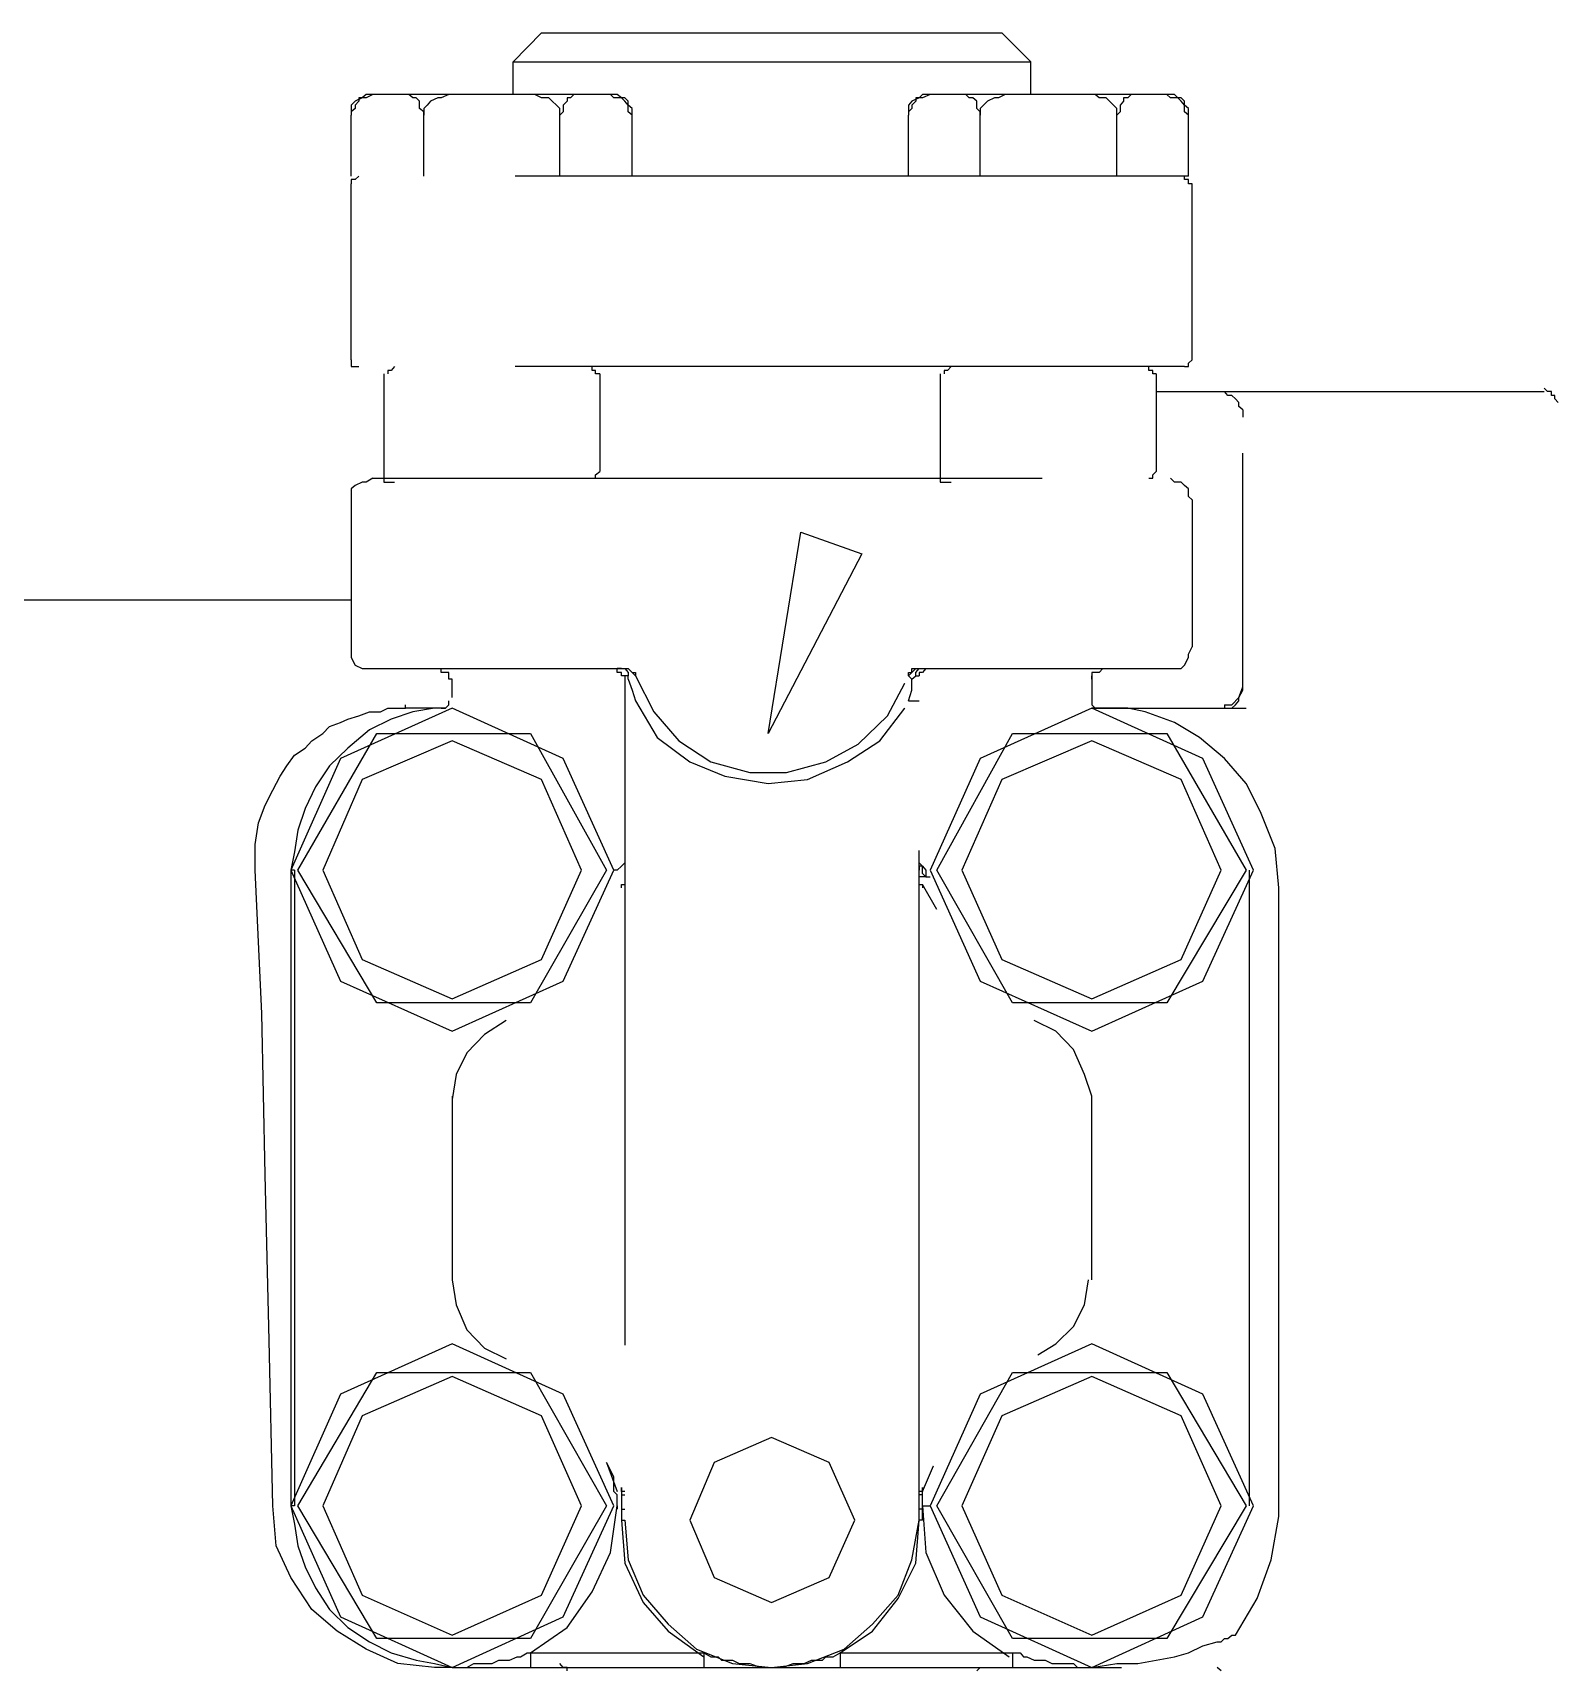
# Model space of a CAD drawing. Header units: inches. Extents: x -229 to 371, y -110 to 269.
# Drawn here: x 30.06 to 35.75, y 215.31 to 221.42 of the extents above; entities that cross this region are included whole.
import ezdxf

# ---------------------------------------------------------------- set-up
doc = ezdxf.new("R2010")
doc.units = ezdxf.units.IN
doc.header["$MEASUREMENT"] = 0
doc.linetypes.add('HIDDEN', pattern=[0.375, 0.25, -0.125])
doc.layers.get('0').update_dxf_attribs({"color": 10})

msp = doc.modelspace()

# ---------------------------------------------------------------- linework, layer by layer
at = {"color": 1, "linetype": 'HIDDEN', "ltscale": 10}
for p, q in [((31.85094, 221.31197), (31.95713, 221.42069)), ((31.95713, 221.42069), (33.67637, 221.42069)), ((33.78509, 221.31197), (33.67637, 221.42069)), ((31.85094, 221.19061), (31.85094, 221.31197)), ((31.85094, 221.31197), (33.78509, 221.31197)), ((33.78509, 221.19061), (33.78509, 221.31197)), ((31.26185, 221.16533), (31.24668, 221.15016)), ((31.24668, 221.15016), (31.24668, 221.12488)), ((31.28714, 221.17797), (31.26185, 221.16533)), ((31.27449, 221.16533), (31.26185, 221.15016)), ((31.26185, 221.15016), (31.26185, 221.15016)), ((31.26185, 221.15016), (31.26185, 221.13752)), ((31.28714, 221.17797), (31.27449, 221.17797)), ((31.27449, 221.17797), (31.27449, 221.16533)), ((31.3023, 221.19061), (31.28714, 221.17797)), ((31.3023, 221.17797), (31.28714, 221.17797)), ((31.32759, 221.19061), (31.3023, 221.17797)), ((31.31495, 221.19061), (31.3023, 221.19061)), ((31.32759, 221.19061), (31.31495, 221.19061)), ((31.34276, 221.19061), (31.32759, 221.19061)), ((32.21502, 221.19061), (31.32759, 221.19061)), ((31.3554, 221.19061), (31.34276, 221.19061)), ((31.38321, 221.19061), (31.3554, 221.19061)), ((31.39585, 221.19061), (31.38321, 221.19061)), ((31.40849, 221.19061), (31.39585, 221.19061)), ((31.42113, 221.19061), (31.40849, 221.19061)), ((31.4363, 221.19061), (31.42113, 221.19061)), ((31.44895, 221.19061), (31.4363, 221.19061)), ((31.46159, 221.19061), (31.44895, 221.19061)), ((31.47676, 221.17797), (31.46159, 221.19061)), ((31.4894, 221.17797), (31.47676, 221.17797)), ((31.50204, 221.16533), (31.4894, 221.17797)), ((31.50204, 221.15016), (31.50204, 221.16533)), ((31.50204, 221.13752), (31.50204, 221.15016)), ((31.52985, 221.15016), (31.51721, 221.13752)), ((31.54249, 221.16533), (31.52985, 221.15016)), ((31.5703, 221.17797), (31.54249, 221.16533)), ((31.58295, 221.17797), (31.5703, 221.17797)), ((31.61076, 221.19061), (31.58295, 221.17797)), ((31.63857, 221.19061), (31.61076, 221.19061)), ((31.67902, 221.19061), (31.63857, 221.19061)), ((31.7043, 221.19061), (31.67902, 221.19061)), ((31.74476, 221.19061), (31.7043, 221.19061)), ((31.78521, 221.19061), (31.74476, 221.19061)), ((31.81302, 221.19061), (31.78521, 221.19061)), ((31.85094, 221.19061), (31.81302, 221.19061)), ((31.87876, 221.19061), (31.85094, 221.19061)), ((31.90404, 221.19061), (31.87876, 221.19061)), ((31.93185, 221.19061), (31.90404, 221.19061)), ((31.95713, 221.17797), (31.93185, 221.19061)), ((31.98494, 221.17797), (31.95713, 221.17797)), ((31.99759, 221.16533), (31.98494, 221.17797)), ((32.01276, 221.15016), (31.99759, 221.16533)), ((32.0254, 221.13752), (32.01276, 221.15016)), ((32.05321, 221.16533), (32.03804, 221.15016)), ((32.03804, 221.15016), (32.03804, 221.13752)), ((32.06585, 221.17797), (32.05321, 221.17797)), ((32.05321, 221.17797), (32.05321, 221.16533)), ((32.07849, 221.19061), (32.06585, 221.17797)), ((32.09366, 221.19061), (32.07849, 221.19061)), ((32.1063, 221.19061), (32.09366, 221.19061)), ((32.11894, 221.19061), (32.1063, 221.19061)), ((32.13411, 221.19061), (32.11894, 221.19061)), ((32.1594, 221.19061), (32.13411, 221.19061)), ((32.17457, 221.19061), (32.1594, 221.19061)), ((32.18721, 221.19061), (32.17457, 221.19061)), ((32.19985, 221.19061), (32.18721, 221.19061)), ((32.21502, 221.19061), (32.19985, 221.19061)), ((32.22766, 221.17797), (32.21502, 221.19061)), ((32.21502, 221.19061), (32.21502, 221.19061)), ((32.22766, 221.19061), (32.21502, 221.19061)), ((32.2403, 221.19061), (32.22766, 221.19061)), ((32.25547, 221.17797), (32.22766, 221.17797)), ((32.25547, 221.17797), (32.2403, 221.19061)), ((32.26811, 221.16533), (32.25547, 221.17797)), ((32.26811, 221.17797), (32.25547, 221.17797)), ((32.28075, 221.16533), (32.26811, 221.17797)), ((32.28075, 221.15016), (32.26811, 221.16533)), ((32.28075, 221.15016), (32.28075, 221.16533)), ((32.29592, 221.13752), (32.28075, 221.15016)), ((32.28075, 221.12488), (32.28075, 221.15016)), ((33.34011, 221.16533), (33.32747, 221.15016)), ((33.32747, 221.15016), (33.32747, 221.12488)), ((33.36792, 221.17797), (33.34011, 221.16533)), ((33.35528, 221.16533), (33.34011, 221.15016)), ((33.34011, 221.15016), (33.34011, 221.13752)), ((33.34011, 221.15016), (33.34011, 221.15016)), ((33.36792, 221.17797), (33.35528, 221.17797)), ((33.35528, 221.17797), (33.35528, 221.16533)), ((33.38056, 221.19061), (33.36792, 221.17797)), ((33.38056, 221.17797), (33.36792, 221.17797)), ((33.40837, 221.19061), (33.38056, 221.17797)), ((33.3932, 221.19061), (33.38056, 221.19061)), ((33.40837, 221.19061), (33.3932, 221.19061)), ((33.42101, 221.19061), (33.40837, 221.19061)), ((34.29328, 221.19061), (33.40837, 221.19061)), ((33.43366, 221.19061), (33.42101, 221.19061)), ((33.46147, 221.19061), (33.43366, 221.19061)), ((33.47411, 221.19061), (33.46147, 221.19061)), ((33.48675, 221.19061), (33.47411, 221.19061)), ((33.50192, 221.19061), (33.48675, 221.19061)), ((33.51456, 221.19061), (33.50192, 221.19061)), ((33.5272, 221.19061), (33.51456, 221.19061)), ((33.54237, 221.19061), (33.5272, 221.19061)), ((33.55501, 221.17797), (33.54237, 221.19061)), ((33.56766, 221.17797), (33.55501, 221.17797)), ((33.58283, 221.16533), (33.56766, 221.17797)), ((33.58283, 221.15016), (33.58283, 221.16533)), ((33.58283, 221.13752), (33.58283, 221.15016)), ((33.60811, 221.15016), (33.59547, 221.13752)), ((33.62328, 221.16533), (33.60811, 221.15016)), ((33.64856, 221.17797), (33.62328, 221.16533)), ((33.66373, 221.17797), (33.64856, 221.17797)), ((33.68901, 221.19061), (33.66373, 221.17797)), ((33.71683, 221.19061), (33.68901, 221.19061)), ((33.75728, 221.19061), (33.71683, 221.19061)), ((33.78509, 221.19061), (33.75728, 221.19061)), ((33.82554, 221.19061), (33.78509, 221.19061)), ((33.86347, 221.19061), (33.82554, 221.19061)), ((33.89128, 221.19061), (33.86347, 221.19061)), ((33.93173, 221.19061), (33.89128, 221.19061)), ((33.95954, 221.19061), (33.93173, 221.19061)), ((33.99999, 221.19061), (33.95954, 221.19061)), ((34.02528, 221.19061), (33.99999, 221.19061)), ((34.04045, 221.17797), (34.02528, 221.19061)), ((34.06573, 221.17797), (34.04045, 221.17797)), ((34.07837, 221.16533), (34.06573, 221.17797)), ((34.09354, 221.15016), (34.07837, 221.16533)), ((34.10618, 221.13752), (34.09354, 221.15016)), ((34.13147, 221.16533), (34.11882, 221.15016)), ((34.11882, 221.15016), (34.11882, 221.13752)), ((34.14664, 221.17797), (34.13147, 221.17797)), ((34.13147, 221.17797), (34.13147, 221.16533)), ((34.15928, 221.19061), (34.14664, 221.17797)), ((34.17192, 221.19061), (34.15928, 221.19061)), ((34.18456, 221.19061), (34.17192, 221.19061)), ((34.19973, 221.19061), (34.18456, 221.19061)), ((34.21237, 221.19061), (34.19973, 221.19061)), ((34.24018, 221.19061), (34.21237, 221.19061)), ((34.25282, 221.19061), (34.24018, 221.19061)), ((34.26547, 221.19061), (34.25282, 221.19061)), ((34.28063, 221.19061), (34.26547, 221.19061)), ((34.29328, 221.19061), (34.28063, 221.19061)), ((34.30592, 221.17797), (34.29328, 221.19061)), ((34.29328, 221.19061), (34.29328, 221.19061)), ((34.32109, 221.19061), (34.29328, 221.19061)), ((34.33373, 221.17797), (34.30592, 221.17797)), ((34.33373, 221.17797), (34.32109, 221.19061)), ((34.32109, 221.19061), (34.32109, 221.19061)), ((34.34637, 221.16533), (34.33373, 221.17797)), ((34.34637, 221.17797), (34.33373, 221.17797)), ((34.35901, 221.16533), (34.34637, 221.17797)), ((34.35901, 221.15016), (34.34637, 221.16533)), ((34.35901, 221.15016), (34.35901, 221.16533)), ((34.37418, 221.13752), (34.35901, 221.15016)), ((34.35901, 221.12488), (34.35901, 221.15016)), ((31.26185, 221.13752), (31.24668, 221.12488)), ((31.24668, 221.12488), (31.24668, 221.11223)), ((31.24668, 221.12488), (31.24668, 221.11223)), ((31.24668, 220.88469), (31.24668, 221.11223)), ((31.24668, 221.11223), (31.24668, 221.11223)), ((31.26185, 221.13752), (31.26185, 221.13752)), ((31.51721, 221.12488), (31.50204, 221.13752)), ((31.51721, 221.13752), (31.51721, 221.12488)), ((31.51721, 221.12488), (31.51721, 221.11223)), ((31.51721, 221.11223), (31.51721, 221.12488)), ((31.51721, 220.88469), (31.51721, 221.11223)), ((32.0254, 221.12488), (32.0254, 221.13752)), ((32.03804, 221.12488), (32.0254, 221.11223)), ((32.0254, 221.11223), (32.0254, 221.12488)), ((32.0254, 220.88469), (32.0254, 221.11223)), ((32.03804, 221.13752), (32.03804, 221.12488)), ((32.29592, 221.11223), (32.28075, 221.12488)), ((32.29592, 221.12488), (32.29592, 221.13752)), ((32.29592, 221.11223), (32.29592, 221.12488)), ((32.29592, 220.88469), (32.29592, 221.11223)), ((33.34011, 221.13752), (33.32747, 221.12488)), ((33.32747, 221.12488), (33.32747, 221.11223)), ((33.32747, 221.12488), (33.32747, 221.11223)), ((33.32747, 220.88469), (33.32747, 221.11223)), ((33.32747, 221.11223), (33.32747, 221.11223)), ((33.59547, 221.12488), (33.58283, 221.13752)), ((33.59547, 221.13752), (33.59547, 221.12488)), ((33.59547, 221.12488), (33.59547, 221.11223)), ((33.59547, 221.11223), (33.59547, 221.12488)), ((33.59547, 220.88469), (33.59547, 221.11223)), ((34.10618, 221.12488), (34.10618, 221.13752)), ((34.11882, 221.12488), (34.10618, 221.11223)), ((34.10618, 221.11223), (34.10618, 221.12488)), ((34.10618, 220.88469), (34.10618, 221.11223)), ((34.11882, 221.13752), (34.11882, 221.12488)), ((34.37418, 221.11223), (34.35901, 221.12488)), ((34.37418, 221.12488), (34.37418, 221.13752)), ((34.37418, 221.11223), (34.37418, 221.12488)), ((34.37418, 220.88469), (34.37418, 221.11223)), ((34.35901, 220.88469), (31.24668, 220.88469)), ((31.26185, 220.87205), (31.24668, 220.87205)), ((31.24668, 220.87205), (31.24668, 220.87205)), ((31.24668, 220.87205), (31.24668, 220.85688)), ((31.24668, 220.19952), (31.24668, 220.85688)), ((31.24668, 220.85688), (31.24668, 220.85688)), ((31.24668, 220.85688), (31.24668, 220.85688)), ((31.27449, 220.88469), (31.26185, 220.87205)), ((31.26185, 220.87205), (31.26185, 220.87205)), ((34.35901, 220.87205), (34.35901, 220.88469)), ((34.35901, 220.88469), (34.35901, 220.88469)), ((34.37418, 220.88469), (34.35901, 220.88469)), ((34.37418, 220.87205), (34.35901, 220.87205)), ((34.37418, 220.85688), (34.37418, 220.87205)), ((34.37418, 220.87205), (34.37418, 220.87205)), ((34.37418, 220.87205), (34.37418, 220.87205)), ((34.38682, 220.85688), (34.37418, 220.85688)), ((34.38682, 220.19952), (34.38682, 220.85688)), ((31.24668, 220.19952), (31.24668, 220.18688)), ((31.24668, 220.18688), (31.24668, 220.18688)), ((31.24668, 220.18688), (31.24668, 220.17424)), ((31.24668, 220.17424), (31.26185, 220.17424)), ((31.26185, 220.17424), (31.26185, 220.17424)), ((31.26185, 220.17424), (31.27449, 220.17424)), ((34.35901, 220.17424), (31.27449, 220.17424)), ((31.27449, 220.17424), (31.27449, 220.17424)), ((31.40849, 220.17424), (31.39585, 220.15907)), ((32.14675, 220.15907), (32.14675, 220.17424)), ((32.14675, 220.17424), (32.14675, 220.17424)), ((33.48675, 220.17424), (33.47411, 220.15907)), ((34.22501, 220.15907), (34.22501, 220.17424)), ((34.22501, 220.17424), (34.22501, 220.17424)), ((34.35901, 220.17424), (34.35901, 220.17424)), ((34.35901, 220.17424), (34.37418, 220.17424)), ((34.37418, 220.18688), (34.38682, 220.19952)), ((34.37418, 220.17424), (34.37418, 220.18688)), ((34.37418, 220.18688), (34.37418, 220.18688)), ((34.37418, 220.17424), (34.37418, 220.17424)), ((34.38682, 220.19952), (34.38682, 220.19952)), ((31.36804, 220.14643), (31.36804, 219.78235)), ((31.39585, 220.15907), (31.38321, 220.15907)), ((31.38321, 220.15907), (31.38321, 220.15907)), ((31.38321, 220.15907), (31.38321, 220.14643)), ((31.38321, 220.14643), (31.38321, 220.14643)), ((31.38321, 220.14643), (31.38321, 220.14643)), ((31.39585, 220.15907), (31.39585, 220.15907)), ((32.1594, 220.15907), (32.14675, 220.15907)), ((32.1594, 220.14643), (32.1594, 220.15907)), ((32.1594, 220.15907), (32.1594, 220.15907)), ((32.1594, 220.15907), (32.1594, 220.15907)), ((32.17457, 220.14643), (32.1594, 220.14643)), ((32.17457, 220.14643), (32.17457, 219.78235)), ((33.4463, 220.14643), (33.4463, 219.78235)), ((33.47411, 220.15907), (33.46147, 220.15907)), ((33.46147, 220.15907), (33.46147, 220.15907)), ((33.46147, 220.15907), (33.46147, 220.14643)), ((33.46147, 220.14643), (33.46147, 220.14643)), ((33.46147, 220.14643), (33.46147, 220.14643)), ((33.47411, 220.15907), (33.47411, 220.15907)), ((34.24018, 220.15907), (34.22501, 220.15907)), ((34.24018, 220.14643), (34.24018, 220.15907)), ((34.24018, 220.15907), (34.24018, 220.15907)), ((34.24018, 220.15907), (34.24018, 220.15907)), ((34.25282, 220.14643), (34.24018, 220.14643)), ((34.25282, 220.14643), (34.25282, 219.78235)), ((34.25282, 220.08069), (35.70154, 220.08069)), ((34.52082, 220.06552), (34.50818, 220.08069)), ((34.50818, 220.08069), (34.50818, 220.08069)), ((34.53599, 220.06552), (34.52082, 220.06552)), ((34.54863, 220.05288), (34.53599, 220.06552)), ((34.56128, 220.04024), (34.54863, 220.05288)), ((34.56128, 220.02507), (34.56128, 220.04024)), ((35.71418, 220.08069), (35.70154, 220.09333)), ((35.70154, 220.09333), (35.70154, 220.09333)), ((35.72935, 220.08069), (35.71418, 220.08069)), ((35.72935, 220.06552), (35.72935, 220.08069)), ((35.74199, 220.06552), (35.72935, 220.06552)), ((35.74199, 220.05288), (35.74199, 220.06552)), ((35.75463, 220.04024), (35.74199, 220.05288)), ((34.57645, 220.01243), (34.56128, 220.02507)), ((34.57645, 220.01243), (34.57645, 219.98462)), ((34.57645, 219.98462), (34.57645, 219.98462)), ((34.57645, 219.98462), (34.57645, 219.98462)), ((34.57645, 218.96571), (34.57645, 219.85062)), ((31.28714, 219.7419), (31.26185, 219.72926)), ((31.3023, 219.7419), (31.28714, 219.7419)), ((31.32759, 219.75707), (31.3023, 219.7419)), ((31.32759, 219.75707), (34.30592, 219.75707)), ((31.36804, 219.78235), (31.36804, 219.76971)), ((31.36804, 219.76971), (31.36804, 219.75707)), ((31.36804, 219.75707), (31.36804, 219.7419)), ((31.36804, 219.7419), (31.38321, 219.7419)), ((31.38321, 219.7419), (31.39585, 219.7419)), ((31.39585, 219.7419), (31.40849, 219.7419)), ((31.40849, 219.7419), (31.40849, 219.7419)), ((32.14675, 219.75707), (32.14675, 219.75707)), ((32.14675, 219.75707), (32.1594, 219.75707)), ((32.1594, 219.76971), (32.17457, 219.78235)), ((32.1594, 219.75707), (32.1594, 219.76971)), ((32.1594, 219.76971), (32.1594, 219.76971)), ((32.1594, 219.75707), (32.1594, 219.75707)), ((32.17457, 219.78235), (32.17457, 219.78235)), ((33.4463, 219.78235), (33.4463, 219.76971)), ((33.4463, 219.76971), (33.4463, 219.75707)), ((33.4463, 219.75707), (33.4463, 219.7419)), ((33.4463, 219.7419), (33.46147, 219.7419)), ((33.46147, 219.7419), (33.47411, 219.7419)), ((33.47411, 219.7419), (33.48675, 219.7419)), ((33.48675, 219.7419), (33.48675, 219.7419)), ((34.22501, 219.75707), (34.22501, 219.75707)), ((34.22501, 219.75707), (34.24018, 219.75707)), ((34.24018, 219.76971), (34.25282, 219.78235)), ((34.24018, 219.75707), (34.24018, 219.76971)), ((34.24018, 219.76971), (34.24018, 219.76971)), ((34.24018, 219.75707), (34.24018, 219.75707)), ((34.25282, 219.78235), (34.25282, 219.78235)), ((34.32109, 219.7419), (34.30592, 219.75707)), ((34.30592, 219.75707), (34.30592, 219.75707)), ((34.34637, 219.7419), (34.32109, 219.7419)), ((34.35901, 219.72926), (34.34637, 219.7419)), ((31.26185, 219.72926), (31.24668, 219.71662)), ((31.24668, 219.71662), (31.24668, 219.68881)), ((31.24668, 219.68881), (31.24668, 219.67616)), ((31.24668, 219.67616), (31.24668, 219.12752)), ((31.24668, 219.67616), (31.24668, 219.67616)), ((34.37418, 219.71662), (34.35901, 219.72926)), ((34.37418, 219.68881), (34.37418, 219.71662)), ((34.38682, 219.67616), (34.37418, 219.68881)), ((34.38682, 219.67616), (34.38682, 219.12752)), ((32.80411, 218.8039), (32.92547, 219.55481)), ((32.92547, 219.55481), (33.15302, 219.4739)), ((33.15302, 219.4739), (32.80411, 218.8039)), ((31.24668, 219.30198), (29.9345, 219.30198)), ((31.24668, 219.12752), (31.24668, 219.09971)), ((34.37418, 219.09971), (34.38682, 219.12752)), ((34.38682, 219.12752), (34.38682, 219.12752)), ((31.24668, 219.09971), (31.24668, 219.08707)), ((31.24668, 219.08707), (31.26185, 219.05926)), ((34.35901, 219.05926), (34.37418, 219.08707)), ((34.37418, 219.08707), (34.37418, 219.09971)), ((31.26185, 219.05926), (31.28714, 219.04662)), ((31.28714, 219.04662), (31.3023, 219.04662)), ((31.3023, 219.04662), (31.32759, 219.04662)), ((31.32759, 219.04662), (32.26811, 219.04662)), ((31.32759, 219.04662), (31.32759, 219.04662)), ((31.58295, 219.03145), (31.58295, 219.04662)), ((31.58295, 219.04662), (31.58295, 219.04662)), ((31.59812, 219.03145), (31.58295, 219.03145)), ((31.61076, 219.03145), (31.59812, 219.03145)), ((31.61076, 219.01881), (31.61076, 219.03145)), ((31.61076, 219.00617), (31.61076, 219.01881)), ((31.6234, 219.00617), (31.61076, 219.00617)), ((31.6234, 218.9379), (31.6234, 219.00617)), ((32.2403, 219.04662), (32.25547, 219.04662)), ((32.25547, 219.04662), (32.2403, 219.04662)), ((32.2403, 219.03145), (32.2403, 219.04662)), ((32.2403, 219.04662), (32.2403, 219.04662)), ((32.25547, 219.03145), (32.2403, 219.03145)), ((32.25547, 219.04662), (32.25547, 219.04662)), ((32.25547, 219.04662), (32.25547, 219.04662)), ((32.25547, 219.04662), (32.26811, 219.04662)), ((32.25547, 219.04662), (32.25547, 219.04662)), ((32.25547, 219.04662), (32.25547, 219.04662)), ((32.25547, 219.04662), (32.26811, 219.04662)), ((32.25547, 219.01881), (32.25547, 219.03145)), ((32.25547, 219.03145), (32.25547, 219.03145)), ((32.25547, 219.03145), (32.25547, 219.03145)), ((32.26811, 219.01881), (32.25547, 219.01881)), ((32.26811, 219.04662), (32.26811, 219.04662)), ((32.26811, 219.04662), (32.28075, 219.04662)), ((32.26811, 219.04662), (32.28075, 219.04662)), ((32.26811, 219.04662), (32.28075, 219.03145)), ((32.26811, 219.01881), (32.26811, 219.01881)), ((32.26811, 219.01881), (32.26811, 215.86602)), ((32.28075, 219.01881), (32.26811, 219.01881)), ((32.28075, 219.01881), (32.26811, 219.01881)), ((32.26811, 219.01881), (32.26811, 219.01881)), ((32.28075, 219.04662), (32.29592, 219.03145)), ((32.28075, 219.04662), (32.28075, 219.04662)), ((32.28075, 219.04662), (32.29592, 219.03145)), ((32.28075, 219.03145), (32.28075, 219.01881)), ((32.28075, 219.01881), (32.28075, 219.01881)), ((32.28075, 219.00617), (32.28075, 219.01881)), ((32.28075, 219.00617), (32.28075, 219.01881)), ((32.28075, 219.00617), (32.29592, 218.96571)), ((32.29592, 219.03145), (32.30857, 219.03145)), ((32.29592, 219.03145), (32.29592, 219.03145)), ((32.29592, 219.03145), (32.30857, 219.01881)), ((32.30857, 219.03145), (32.30857, 219.01881)), ((32.30857, 219.01881), (32.37683, 218.88481)), ((32.30857, 219.01881), (32.37683, 218.88481)), ((33.32747, 219.01881), (33.32747, 219.03145)), ((33.32747, 219.03145), (33.34011, 219.03145)), ((33.32747, 219.01881), (33.34011, 219.03145)), ((33.34011, 219.00617), (33.32747, 219.01881)), ((33.32747, 219.01881), (33.32747, 219.01881)), ((33.34011, 219.03145), (33.35528, 219.04662)), ((33.34011, 219.03145), (33.34011, 219.04662)), ((33.34011, 219.04662), (33.35528, 219.04662)), ((33.34011, 219.03145), (33.34011, 219.03145)), ((33.34011, 219.00617), (33.35528, 219.01881)), ((33.34011, 219.00617), (33.35528, 219.01881)), ((33.34011, 218.96571), (33.34011, 219.00617)), ((33.35528, 219.04662), (33.36792, 219.04662)), ((33.35528, 219.04662), (33.36792, 219.04662)), ((33.35528, 219.03145), (33.36792, 219.04662)), ((33.35528, 219.01881), (33.35528, 219.03145)), ((33.35528, 219.01881), (33.36792, 219.01881)), ((33.36792, 219.04662), (33.38056, 219.04662)), ((33.36792, 219.04662), (33.36792, 219.04662)), ((33.36792, 219.04662), (33.38056, 219.04662)), ((33.36792, 219.04662), (34.30592, 219.04662)), ((33.38056, 219.03145), (33.36792, 219.03145)), ((33.36792, 219.03145), (33.36792, 219.03145)), ((33.36792, 219.03145), (33.36792, 219.01881)), ((33.36792, 215.86602), (33.36792, 219.01881)), ((33.36792, 219.01881), (33.36792, 219.01881)), ((33.36792, 219.01881), (33.36792, 219.01881)), ((33.36792, 219.01881), (33.36792, 219.01881)), ((33.38056, 219.04662), (33.38056, 219.04662)), ((33.38056, 219.04662), (33.3932, 219.04662)), ((33.38056, 219.04662), (33.38056, 219.04662)), ((33.38056, 219.04662), (33.38056, 219.04662)), ((33.38056, 219.04662), (33.3932, 219.04662)), ((33.38056, 219.04662), (33.38056, 219.04662)), ((33.3932, 219.04662), (33.38056, 219.03145)), ((33.38056, 219.03145), (33.38056, 219.03145)), ((34.02528, 219.03145), (34.01264, 219.03145)), ((34.01264, 219.03145), (34.01264, 219.01881)), ((34.01264, 219.00617), (34.01264, 219.01881)), ((34.01264, 219.01881), (34.01264, 219.00617)), ((34.01264, 219.00617), (34.01264, 218.9379)), ((34.01264, 219.00617), (34.01264, 219.00617)), ((34.01264, 219.00617), (34.01264, 219.00617)), ((34.04045, 219.03145), (34.02528, 219.03145)), ((34.05309, 219.04662), (34.04045, 219.03145)), ((34.30592, 219.04662), (34.32109, 219.04662)), ((34.32109, 219.04662), (34.34637, 219.04662)), ((34.34637, 219.04662), (34.35901, 219.05926)), ((32.29592, 218.96571), (32.30857, 218.92526)), ((33.24909, 218.86964), (33.31483, 218.991)), ((33.24909, 218.86964), (33.31483, 218.991)), ((33.31483, 218.991), (33.31483, 218.991)), ((33.31483, 218.991), (33.31483, 218.991)), ((33.32747, 218.92526), (33.34011, 218.96571)), ((34.01264, 218.9379), (34.01264, 218.92526)), ((34.53599, 218.91009), (34.56128, 218.9379)), ((34.56128, 218.9379), (34.57645, 218.97835)), ((34.56128, 218.9379), (34.57645, 218.96571)), ((34.56128, 218.92526), (34.56128, 218.9379)), ((34.57645, 218.96571), (34.57645, 218.96571)), ((31.6234, 218.89745), (31.20623, 218.71036)), ((31.27449, 218.86964), (31.31495, 218.88481)), ((31.31495, 218.88481), (31.3554, 218.88481)), ((31.3554, 218.88481), (31.38321, 218.89745)), ((31.38321, 218.89745), (31.42113, 218.89745)), ((31.47676, 218.88481), (31.39585, 218.857)), ((31.42113, 218.89745), (31.44895, 218.89745)), ((31.44895, 218.89745), (31.44895, 218.91009)), ((31.59812, 218.89745), (31.44895, 218.89745)), ((31.55766, 218.89745), (31.47676, 218.88481)), ((31.59812, 218.89745), (31.55766, 218.89745)), ((31.58295, 218.89745), (31.58295, 218.89745)), ((31.58295, 218.89745), (31.59812, 218.89745)), ((31.59812, 218.89745), (31.61076, 218.91009)), ((31.61076, 218.91009), (31.61076, 218.92526)), ((31.61076, 218.92526), (31.61076, 218.92526)), ((31.61076, 218.91009), (31.61076, 218.91009)), ((32.03804, 218.71036), (31.6234, 218.89745)), ((32.30857, 218.92526), (32.38947, 218.78873)), ((32.37683, 218.88481), (32.47038, 218.77609)), ((32.37683, 218.88481), (32.47038, 218.77609)), ((33.22128, 218.77609), (33.31483, 218.89745)), ((33.31483, 218.89745), (33.31483, 218.89745)), ((33.32747, 218.92526), (33.36792, 218.92526)), ((34.01264, 218.89745), (33.59547, 218.71036)), ((34.01264, 218.92526), (34.01264, 218.91009)), ((34.01264, 218.91009), (34.02528, 218.89745)), ((34.01264, 218.89745), (34.58909, 218.89745)), ((34.42728, 218.71036), (34.01264, 218.89745)), ((34.07837, 218.89745), (34.01264, 218.89745)), ((34.02528, 218.89745), (34.02528, 218.89745)), ((34.02528, 218.89745), (34.04045, 218.89745)), ((34.04045, 218.89745), (34.04045, 218.89745)), ((34.14664, 218.89745), (34.07837, 218.89745)), ((34.21237, 218.88481), (34.14664, 218.89745)), ((34.32109, 218.84435), (34.21237, 218.88481)), ((34.50818, 218.91009), (34.50818, 218.89745)), ((34.50818, 218.91009), (34.53599, 218.91009)), ((34.50818, 218.89745), (34.52082, 218.89745)), ((34.52082, 218.89745), (34.53599, 218.89745)), ((34.53599, 218.89745), (34.54863, 218.91009)), ((34.54863, 218.91009), (34.56128, 218.92526)), ((31.14049, 218.8039), (31.16578, 218.82919)), ((31.16578, 218.82919), (31.20623, 218.84435)), ((31.20623, 218.84435), (31.23404, 218.857)), ((31.23404, 218.857), (31.27449, 218.86964)), ((31.31495, 218.81654), (31.23404, 218.74828)), ((31.39585, 218.857), (31.31495, 218.81654)), ((33.14037, 218.76345), (33.24909, 218.86964)), ((33.14037, 218.76345), (33.24909, 218.86964)), ((34.32109, 218.84435), (34.32109, 218.84435)), ((34.41463, 218.78873), (34.32109, 218.84435)), ((31.04695, 218.29319), (31.34276, 218.8039)), ((31.07476, 218.74828), (31.10004, 218.77609)), ((31.10004, 218.77609), (31.14049, 218.8039)), ((31.6234, 218.77609), (31.28714, 218.63198)), ((31.34276, 218.8039), (31.91668, 218.8039)), ((31.95713, 218.63198), (31.6234, 218.77609)), ((31.91668, 218.8039), (32.19985, 218.29319)), ((32.38947, 218.78873), (32.51083, 218.69771)), ((32.47038, 218.77609), (32.58921, 218.69771)), ((32.47038, 218.77609), (32.58921, 218.69771)), ((33.01902, 218.69771), (33.14037, 218.76345)), ((33.01902, 218.69771), (33.14037, 218.76345)), ((33.09992, 218.69771), (33.22128, 218.77609)), ((33.43366, 218.29319), (33.71683, 218.8039)), ((34.01264, 218.77609), (33.67637, 218.63198)), ((33.71683, 218.8039), (34.29328, 218.8039)), ((34.34637, 218.63198), (34.01264, 218.77609)), ((34.29328, 218.8039), (34.58909, 218.29319)), ((34.50818, 218.71036), (34.41463, 218.78873)), ((31.00649, 218.68254), (31.03431, 218.723)), ((31.20623, 218.71036), (31.02166, 218.29319)), ((31.03431, 218.723), (31.07476, 218.74828)), ((31.23404, 218.74828), (31.16578, 218.68254)), ((32.22766, 218.29319), (32.03804, 218.71036)), ((32.51083, 218.69771), (32.6423, 218.64462)), ((32.58921, 218.69771), (32.73585, 218.65726)), ((32.58921, 218.69771), (32.73585, 218.65726)), ((32.87238, 218.65726), (33.01902, 218.69771)), ((32.87238, 218.65726), (33.01902, 218.69771)), ((32.95075, 218.63198), (33.09992, 218.69771)), ((33.59547, 218.71036), (33.40837, 218.29319)), ((34.6169, 218.29319), (34.42728, 218.71036)), ((34.58909, 218.61681), (34.50818, 218.71036)), ((30.9534, 218.59153), (30.98121, 218.64462)), ((30.98121, 218.64462), (31.00649, 218.68254)), ((31.16578, 218.68254), (31.11268, 218.60417)), ((31.28714, 218.63198), (31.14049, 218.29319)), ((32.1063, 218.29319), (31.95713, 218.63198)), ((32.6423, 218.64462), (32.80411, 218.61681)), ((32.73585, 218.65726), (32.87238, 218.65726)), ((32.73585, 218.65726), (32.87238, 218.65726)), ((32.80411, 218.61681), (32.95075, 218.63198)), ((33.67637, 218.63198), (33.5272, 218.29319)), ((34.49554, 218.29319), (34.34637, 218.63198)), ((30.92559, 218.5359), (30.9534, 218.59153)), ((31.11268, 218.60417), (31.07476, 218.52326)), ((34.64218, 218.51062), (34.58909, 218.61681)), ((30.90031, 218.47017), (30.92559, 218.5359)), ((31.07476, 218.52326), (31.04695, 218.44236)), ((34.6978, 218.37409), (34.64218, 218.51062)), ((30.88766, 218.38926), (30.90031, 218.47017)), ((30.88766, 218.29319), (30.88766, 218.38926)), ((31.04695, 218.44236), (31.03431, 218.36145)), ((31.03431, 218.36145), (31.02166, 218.29319)), ((34.71044, 218.22745), (34.6978, 218.37409)), ((30.91295, 217.75719), (30.88766, 218.29319)), ((31.02166, 218.29319), (31.02166, 215.91912)), ((31.03431, 218.29319), (31.02166, 218.29319)), ((31.02166, 218.29319), (31.20623, 217.87855)), ((31.03431, 218.29319), (31.03431, 215.91912)), ((31.34276, 217.79764), (31.04695, 218.29319)), ((31.14049, 218.29319), (31.28714, 217.95945)), ((32.19985, 218.29319), (31.91668, 217.79764)), ((31.95713, 217.95945), (32.1063, 218.29319)), ((32.03804, 217.87855), (32.22766, 218.29319)), ((32.22766, 218.29319), (32.22766, 218.29319)), ((32.2403, 218.29319), (32.22766, 218.29319)), ((32.2403, 218.29319), (32.25547, 218.30836)), ((32.2403, 218.29319), (32.2403, 218.29319)), ((32.25547, 218.30836), (32.26811, 218.321)), ((32.26811, 218.321), (32.26811, 218.321)), ((32.26811, 218.321), (32.26811, 218.321)), ((33.36792, 218.321), (33.36792, 218.321)), ((33.36792, 218.321), (33.36792, 218.321)), ((33.36792, 218.321), (33.38056, 218.30836)), ((33.36792, 218.30836), (33.36792, 218.321)), ((33.36792, 218.321), (33.36792, 218.321)), ((33.38056, 218.30836), (33.36792, 218.30836)), ((33.36792, 218.30836), (33.36792, 218.30836)), ((33.36792, 218.30836), (33.36792, 218.30836)), ((33.36792, 218.30836), (33.36792, 218.30836)), ((33.36792, 218.30836), (33.36792, 218.29319)), ((33.38056, 218.2679), (33.36792, 218.2679)), ((33.38056, 218.30836), (33.3932, 218.29319)), ((33.38056, 218.29319), (33.38056, 218.30836)), ((33.38056, 218.28055), (33.38056, 218.29319)), ((33.3932, 218.2679), (33.38056, 218.28055)), ((33.38056, 218.28055), (33.38056, 218.28055)), ((33.3932, 218.2679), (33.38056, 218.2679)), ((33.3932, 218.29319), (33.3932, 218.29319)), ((33.3932, 218.29319), (33.3932, 218.29319)), ((33.3932, 218.29319), (33.3932, 218.28055)), ((33.3932, 218.28055), (33.3932, 218.28055)), ((33.3932, 218.28055), (33.3932, 218.2679)), ((33.3932, 218.2679), (33.3932, 218.2679)), ((33.3932, 218.2679), (33.40837, 218.2679)), ((33.3932, 218.2679), (33.3932, 218.2679)), ((33.3932, 218.2679), (33.3932, 218.2679)), ((33.3932, 218.2679), (33.3932, 218.2679)), ((33.40837, 218.29319), (33.59547, 217.87855)), ((33.40837, 218.2679), (33.40837, 218.2679)), ((33.40837, 218.2679), (33.40837, 218.2679)), ((33.71683, 217.79764), (33.43366, 218.29319)), ((33.5272, 218.29319), (33.67637, 217.95945)), ((34.58909, 218.29319), (34.29328, 217.79764)), ((34.34637, 217.95945), (34.49554, 218.29319)), ((34.42728, 217.87855), (34.6169, 218.29319)), ((34.60173, 215.91912), (34.60173, 218.29319)), ((32.25547, 218.22745), (32.25547, 218.24009)), ((32.25547, 218.24009), (32.25547, 218.24009)), ((32.25547, 218.24009), (32.26811, 218.24009)), ((33.36792, 218.24009), (33.38056, 218.24009)), ((33.38056, 218.24009), (33.38056, 218.22745)), ((33.43366, 218.14655), (33.38056, 218.24009)), ((33.38056, 218.24009), (33.38056, 218.24009)), ((33.38056, 218.24009), (33.38056, 218.24009)), ((33.38056, 218.24009), (33.38056, 218.24009)), ((34.71044, 215.87867), (34.71044, 218.22745)), ((31.28714, 217.95945), (31.6234, 217.81281)), ((31.6234, 217.81281), (31.95713, 217.95945)), ((33.67637, 217.95945), (34.01264, 217.81281)), ((34.01264, 217.81281), (34.34637, 217.95945)), ((31.20623, 217.87855), (31.6234, 217.69145)), ((31.6234, 217.69145), (32.03804, 217.87855)), ((33.59547, 217.87855), (34.01264, 217.69145)), ((34.01264, 217.69145), (34.42728, 217.87855)), ((31.91668, 217.79764), (31.34276, 217.79764)), ((34.29328, 217.79764), (33.71683, 217.79764)), ((30.92559, 217.15545), (30.91295, 217.75719)), ((31.82566, 217.73191), (31.74476, 217.67881)), ((33.87864, 217.69145), (33.79773, 217.73191)), ((33.79773, 217.73191), (33.79773, 217.73191)), ((31.74476, 217.67881), (31.67902, 217.61055)), ((33.94437, 217.62319), (33.87864, 217.69145)), ((31.67902, 217.61055), (31.63857, 217.52964)), ((33.98482, 217.52964), (33.94437, 217.62319)), ((31.63857, 217.52964), (31.6234, 217.4361)), ((34.01264, 217.44874), (33.98482, 217.52964)), ((31.6234, 217.44874), (31.6234, 216.76357)), ((31.6234, 217.4361), (31.6234, 217.4361)), ((34.01264, 216.76357), (34.01264, 217.44874)), ((30.94076, 216.53602), (30.92559, 217.15545)), ((31.6234, 216.76357), (31.63857, 216.67002)), ((33.98482, 216.67002), (33.99999, 216.76357)), ((33.99999, 216.76357), (33.99999, 216.76357)), ((31.63857, 216.67002), (31.67902, 216.57648)), ((33.94437, 216.58912), (33.98482, 216.67002)), ((31.67902, 216.57648), (31.74476, 216.50821)), ((33.87864, 216.52338), (33.94437, 216.58912)), ((30.9534, 215.91912), (30.94076, 216.53602)), ((31.6234, 216.52338), (31.20623, 216.33629)), ((32.03804, 216.33629), (31.6234, 216.52338)), ((31.74476, 216.50821), (31.82566, 216.46776)), ((34.01264, 216.52338), (33.59547, 216.33629)), ((33.81037, 216.48293), (33.87864, 216.52338)), ((34.42728, 216.33629), (34.01264, 216.52338)), ((31.82566, 216.46776), (31.82566, 216.46776)), ((31.04695, 215.91912), (31.34276, 216.41719)), ((31.6234, 216.40202), (31.28714, 216.25538)), ((31.34276, 216.41719), (31.91668, 216.41719)), ((31.95713, 216.25538), (31.6234, 216.40202)), ((31.91668, 216.41719), (32.19985, 215.91912)), ((33.43366, 215.91912), (33.71683, 216.41719)), ((34.01264, 216.40202), (33.67637, 216.25538)), ((33.71683, 216.41719), (34.29328, 216.41719)), ((34.34637, 216.25538), (34.01264, 216.40202)), ((34.29328, 216.41719), (34.58909, 215.91912)), ((31.20623, 216.33629), (31.02166, 215.91912)), ((32.22766, 215.91912), (32.03804, 216.33629)), ((33.59547, 216.33629), (33.40837, 215.91912)), ((34.6169, 215.91912), (34.42728, 216.33629)), ((31.28714, 216.25538), (31.14049, 215.91912)), ((32.1063, 215.91912), (31.95713, 216.25538)), ((33.67637, 216.25538), (33.5272, 215.91912)), ((34.49554, 215.91912), (34.34637, 216.25538)), ((32.81675, 216.17448), (32.60185, 216.08093)), ((33.03166, 216.08093), (32.81675, 216.17448)), ((32.22766, 216.02784), (32.19985, 216.08093)), ((32.19985, 216.08093), (32.2403, 215.97221)), ((32.60185, 216.08093), (32.51083, 215.86602)), ((33.12773, 215.86602), (33.03166, 216.08093)), ((33.38056, 215.97221), (33.42101, 216.06829)), ((33.42101, 216.06829), (33.42101, 216.06829)), ((32.22766, 216.01267), (32.22766, 216.02784)), ((32.22766, 215.98738), (32.22766, 216.01267)), ((32.22766, 215.97221), (32.22766, 215.98738)), ((32.2403, 215.95957), (32.22766, 215.97221)), ((32.2403, 215.97221), (32.2403, 215.97221)), ((32.2403, 215.94693), (32.2403, 215.95957)), ((32.2403, 215.93176), (32.2403, 215.94693)), ((32.2403, 215.94693), (32.2403, 215.94693)), ((32.25547, 215.97221), (32.25547, 215.98738)), ((32.25547, 215.98738), (32.25547, 215.97221)), ((32.25547, 215.97221), (32.25547, 215.97221)), ((32.26811, 215.97221), (32.25547, 215.97221)), ((32.25547, 215.97221), (32.25547, 215.97221)), ((32.25547, 215.97221), (32.25547, 215.97221)), ((32.25547, 215.97221), (32.25547, 215.97221)), ((32.25547, 215.97221), (32.25547, 215.97221)), ((32.25547, 215.97221), (32.25547, 215.97221)), ((32.25547, 215.97221), (32.25547, 215.95957)), ((32.25547, 215.95957), (32.25547, 215.95957)), ((32.25547, 215.95957), (32.26811, 215.95957)), ((32.25547, 215.95957), (32.25547, 215.95957)), ((32.25547, 215.95957), (32.25547, 215.93176)), ((32.26811, 215.97221), (32.26811, 215.97221)), ((32.26811, 215.95957), (32.26811, 215.95957)), ((33.38056, 215.97221), (33.36792, 215.97221)), ((33.36792, 215.97221), (33.36792, 215.97221)), ((33.36792, 215.97221), (33.36792, 215.97221)), ((33.38056, 215.95957), (33.36792, 215.95957)), ((33.36792, 215.95957), (33.36792, 215.95957)), ((33.38056, 215.97221), (33.38056, 215.98738)), ((33.38056, 215.98738), (33.38056, 215.97221)), ((33.38056, 215.97221), (33.38056, 215.97221)), ((33.38056, 215.95957), (33.38056, 215.97221)), ((33.38056, 215.97221), (33.38056, 215.97221)), ((33.38056, 215.97221), (33.38056, 215.97221)), ((33.38056, 215.95957), (33.38056, 215.95957)), ((33.38056, 215.91912), (33.38056, 215.95957)), ((33.38056, 215.95957), (33.38056, 215.95957)), ((33.38056, 215.95957), (33.38056, 215.95957)), ((30.96604, 215.76995), (30.9534, 215.91912)), ((31.03431, 215.91912), (31.02166, 215.91912)), ((31.02166, 215.91912), (31.20623, 215.50448)), ((31.02166, 215.91912), (31.03431, 215.85086)), ((31.34276, 215.42357), (31.04695, 215.91912)), ((31.14049, 215.91912), (31.28714, 215.58538)), ((32.19985, 215.91912), (31.91668, 215.42357)), ((31.95713, 215.58538), (32.1063, 215.91912)), ((32.03804, 215.50448), (32.22766, 215.91912)), ((32.21502, 215.74467), (32.2403, 215.91912)), ((32.2403, 215.91912), (32.2403, 215.93176)), ((32.2403, 215.91912), (32.2403, 215.90648)), ((32.2403, 215.91912), (32.2403, 215.91912)), ((32.2403, 215.91912), (32.2403, 215.91912)), ((32.25547, 215.93176), (32.25547, 215.90648)), ((32.25547, 215.90648), (32.25547, 215.86602)), ((32.25547, 215.90648), (32.26811, 215.90648)), ((33.38056, 215.90648), (33.36792, 215.90648)), ((33.38056, 215.91912), (33.40837, 215.91912)), ((33.38056, 215.91912), (33.3932, 215.74467)), ((33.38056, 215.90648), (33.38056, 215.91912)), ((33.38056, 215.86602), (33.38056, 215.90648)), ((33.38056, 215.90648), (33.38056, 215.90648)), ((33.40837, 215.91912), (33.59547, 215.50448)), ((33.71683, 215.42357), (33.43366, 215.91912)), ((33.5272, 215.91912), (33.67637, 215.58538)), ((34.58909, 215.91912), (34.29328, 215.42357)), ((34.34637, 215.58538), (34.49554, 215.91912)), ((34.42728, 215.50448), (34.6169, 215.91912)), ((31.03431, 215.85086), (31.04695, 215.76995)), ((32.25547, 215.86602), (32.26811, 215.86602)), ((32.25547, 215.86602), (32.26811, 215.70421)), ((32.26811, 215.86602), (32.28075, 215.71686)), ((32.51083, 215.86602), (32.60185, 215.65112)), ((33.03166, 215.65112), (33.12773, 215.86602)), ((33.34011, 215.71686), (33.36792, 215.86602)), ((33.35528, 215.70421), (33.36792, 215.86602)), ((33.38056, 215.86602), (33.36792, 215.86602)), ((33.36792, 215.86602), (33.36792, 215.86602)), ((33.36792, 215.86602), (33.36792, 215.86602)), ((34.68263, 215.71686), (34.71044, 215.87867)), ((31.02166, 215.65112), (30.96604, 215.76995)), ((31.04695, 215.76995), (31.07476, 215.69157)), ((32.14675, 215.59803), (32.21502, 215.74467)), ((32.26811, 215.70421), (32.33638, 215.55757)), ((32.28075, 215.71686), (32.33638, 215.58538)), ((33.28954, 215.58538), (33.34011, 215.71686)), ((33.28954, 215.57274), (33.35528, 215.70421)), ((33.3932, 215.74467), (33.46147, 215.58538)), ((34.62954, 215.57274), (34.68263, 215.71686)), ((31.10004, 215.53229), (31.02166, 215.65112)), ((31.07476, 215.69157), (31.11268, 215.6132)), ((32.60185, 215.65112), (32.81675, 215.55757)), ((32.81675, 215.55757), (33.03166, 215.65112)), ((31.11268, 215.6132), (31.16578, 215.53229)), ((31.28714, 215.58538), (31.6234, 215.43622)), ((31.6234, 215.43622), (31.95713, 215.58538)), ((32.05321, 215.46403), (32.14675, 215.59803)), ((32.33638, 215.58538), (32.42992, 215.47667)), ((33.19347, 215.47667), (33.28954, 215.58538)), ((33.46147, 215.58538), (33.56766, 215.45138)), ((33.67637, 215.58538), (34.01264, 215.43622)), ((34.01264, 215.43622), (34.34637, 215.58538)), ((31.19359, 215.45138), (31.10004, 215.53229)), ((31.16578, 215.53229), (31.23404, 215.46403)), ((32.33638, 215.55757), (32.42992, 215.45138)), ((33.19347, 215.45138), (33.28954, 215.57274)), ((34.54863, 215.43622), (34.62954, 215.57274)), ((31.20623, 215.50448), (31.6234, 215.31486)), ((31.23404, 215.46403), (31.31495, 215.41093)), ((31.6234, 215.31486), (32.03804, 215.50448)), ((31.91668, 215.37048), (32.05321, 215.46403)), ((32.42992, 215.47667), (32.53611, 215.38312)), ((33.08728, 215.38312), (33.19347, 215.47667)), ((33.59547, 215.50448), (34.01264, 215.31486)), ((34.01264, 215.31486), (34.42728, 215.50448)), ((31.3023, 215.38312), (31.19359, 215.45138)), ((31.31495, 215.41093), (31.39585, 215.37048)), ((31.91668, 215.42357), (31.34276, 215.42357)), ((32.42992, 215.45138), (32.56392, 215.35531)), ((33.07211, 215.37048), (33.19347, 215.45138)), ((33.56766, 215.45138), (33.70418, 215.35531)), ((34.29328, 215.42357), (33.71683, 215.42357)), ((34.37418, 215.37048), (34.42728, 215.39576)), ((34.42728, 215.39576), (34.48037, 215.41093)), ((34.48037, 215.41093), (34.49554, 215.41093)), ((34.49554, 215.41093), (34.50818, 215.42357)), ((34.50818, 215.42357), (34.52082, 215.42357)), ((34.52082, 215.42357), (34.53599, 215.43622)), ((34.53599, 215.43622), (34.54863, 215.43622)), ((34.54863, 215.43622), (34.54863, 215.43622)), ((31.42113, 215.33003), (31.3023, 215.38312)), ((31.39585, 215.37048), (31.4894, 215.34267)), ((31.4894, 215.34267), (31.55766, 215.33003)), ((31.77257, 215.33003), (31.79785, 215.34267)), ((31.79785, 215.34267), (31.82566, 215.34267)), ((31.82566, 215.34267), (31.8383, 215.34267)), ((31.8383, 215.34267), (31.86611, 215.35531)), ((31.86611, 215.35531), (31.87876, 215.35531)), ((31.87876, 215.35531), (31.90404, 215.37048)), ((31.90404, 215.37048), (31.91668, 215.37048)), ((31.91668, 215.37048), (31.91668, 215.31486)), ((31.91668, 215.37048), (32.56392, 215.37048)), ((32.53611, 215.38312), (32.67011, 215.33003)), ((32.56392, 215.37048), (32.56392, 215.31486)), ((32.56392, 215.37048), (32.58921, 215.35531)), ((32.56392, 215.35531), (32.56392, 215.35531)), ((32.58921, 215.35531), (32.61702, 215.35531)), ((32.61702, 215.35531), (32.62966, 215.34267)), ((32.62966, 215.34267), (32.67011, 215.34267)), ((32.67011, 215.34267), (32.69539, 215.33003)), ((32.93811, 215.33003), (32.96592, 215.34267)), ((32.95075, 215.33003), (33.08728, 215.38312)), ((32.96592, 215.34267), (33.00637, 215.34267)), ((33.00637, 215.34267), (33.01902, 215.35531)), ((33.01902, 215.35531), (33.04683, 215.35531)), ((33.04683, 215.35531), (33.07211, 215.37048)), ((33.07211, 215.37048), (33.07211, 215.31486)), ((33.07211, 215.37048), (33.71683, 215.37048)), ((33.70418, 215.35531), (33.70418, 215.35531)), ((33.71683, 215.37048), (33.71683, 215.31486)), ((33.71683, 215.37048), (33.74464, 215.37048)), ((33.74464, 215.37048), (33.75728, 215.35531)), ((33.75728, 215.35531), (33.76992, 215.35531)), ((33.76992, 215.35531), (33.79773, 215.34267)), ((33.79773, 215.34267), (33.82554, 215.34267)), ((33.82554, 215.34267), (33.83818, 215.34267)), ((33.83818, 215.34267), (33.86347, 215.33003)), ((34.18456, 215.33003), (34.25282, 215.34267)), ((34.25282, 215.34267), (34.32109, 215.35531)), ((34.32109, 215.35531), (34.37418, 215.37048)), ((31.55766, 215.31486), (31.42113, 215.33003)), ((31.55766, 215.33003), (31.6234, 215.31486)), ((31.6234, 215.31486), (31.55766, 215.31486)), ((31.6234, 215.31486), (34.48037, 215.31486)), ((31.6234, 215.31486), (31.65121, 215.31486)), ((31.65121, 215.31486), (31.66385, 215.31486)), ((31.66385, 215.31486), (31.67902, 215.31486)), ((31.67902, 215.31486), (31.7043, 215.33003)), ((31.7043, 215.33003), (31.73211, 215.33003)), ((31.73211, 215.33003), (31.74476, 215.33003)), ((31.74476, 215.33003), (31.77257, 215.33003)), ((32.03804, 215.31486), (32.0254, 215.33003)), ((32.0254, 215.33003), (32.0254, 215.33003)), ((32.05321, 215.31486), (32.03804, 215.31486)), ((32.05321, 215.30222), (32.05321, 215.31486)), ((32.67011, 215.33003), (32.81675, 215.31486)), ((32.69539, 215.33003), (32.73585, 215.33003)), ((32.73585, 215.33003), (32.7763, 215.31486)), ((32.7763, 215.31486), (32.81675, 215.31486)), ((32.81675, 215.31486), (32.95075, 215.33003)), ((32.81675, 215.31486), (32.85721, 215.31486)), ((32.85721, 215.31486), (32.89766, 215.33003)), ((32.89766, 215.33003), (32.93811, 215.33003)), ((33.59547, 215.31486), (33.58283, 215.30222)), ((33.86347, 215.33003), (33.89128, 215.33003)), ((33.89128, 215.33003), (33.91909, 215.33003)), ((33.91909, 215.33003), (33.94437, 215.33003)), ((33.94437, 215.33003), (33.95954, 215.31486)), ((33.95954, 215.31486), (33.98482, 215.31486)), ((33.98482, 215.31486), (34.01264, 215.31486)), ((34.01264, 215.31486), (34.10618, 215.33003)), ((34.10618, 215.33003), (34.18456, 215.33003)), ((34.49554, 215.30222), (34.48037, 215.31486)), ((34.48037, 215.31486), (34.48037, 215.31486))]:
    msp.add_line(p, q, dxfattribs=at)

doc.saveas('drawing.dxf')
